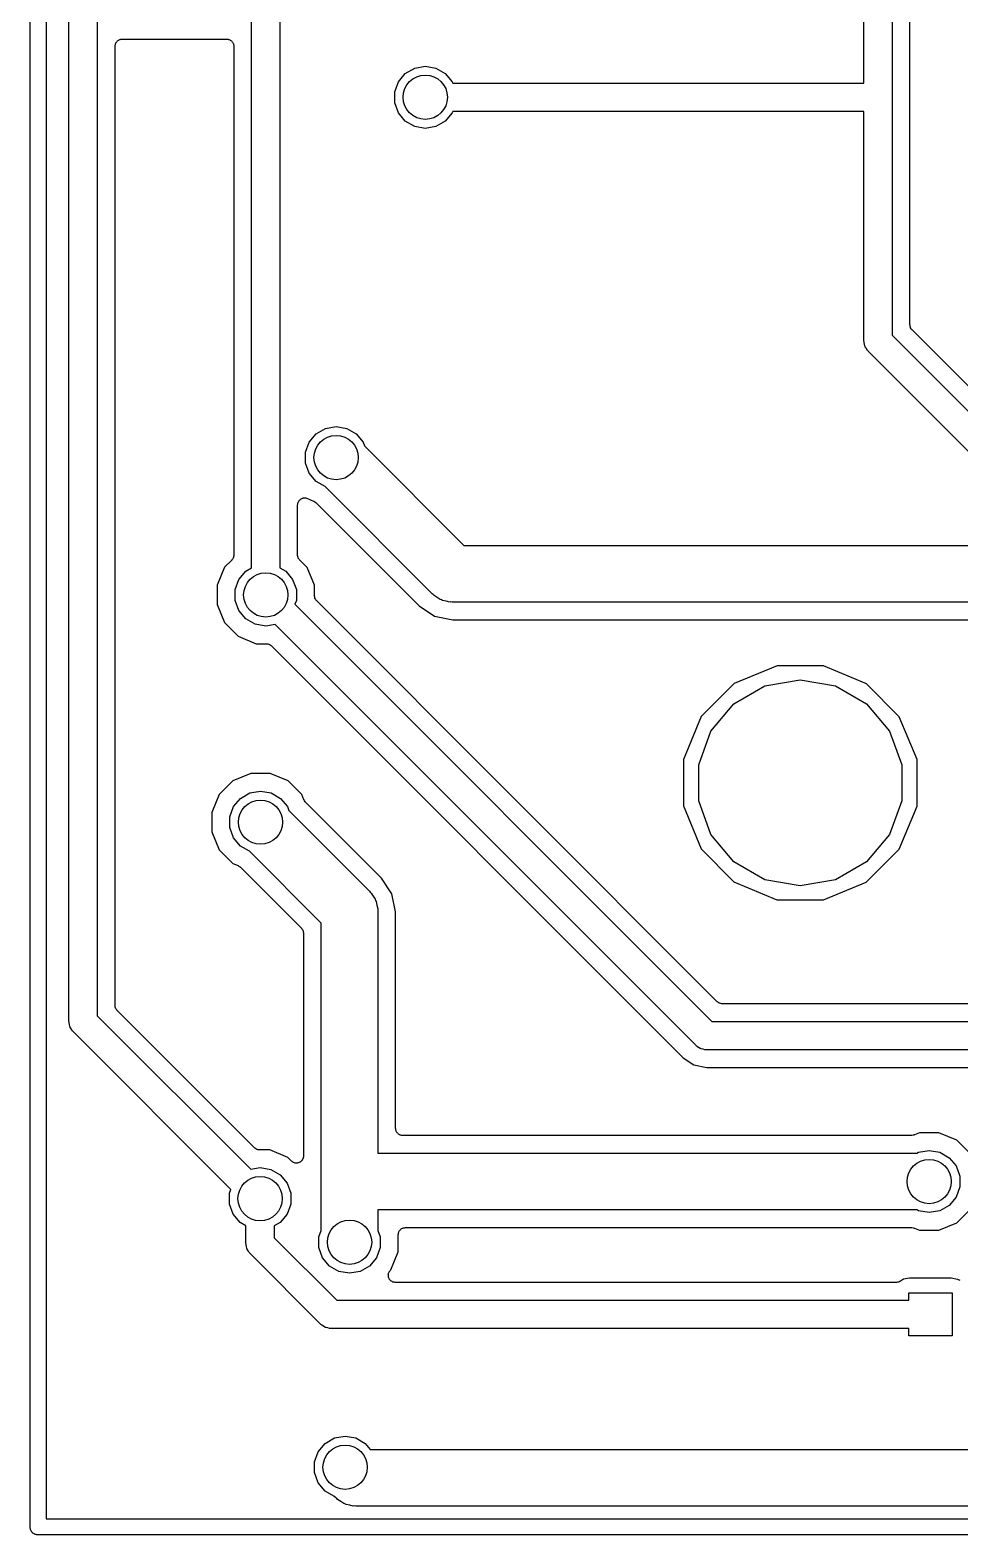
# Model space of a CAD drawing. Extents: x 25.3 to 49.5, y -85 to -25.3.
# Drawn here: x 25.29 to 38.63, y -84.95 to -63.38 of the extents above; entities that cross this region are included whole.
import ezdxf

# ---------------------------------------------------------------- set-up
doc = ezdxf.new("R2010")
doc.units = 0
doc.header["$MEASUREMENT"] = 0
doc.layers.add('BLACK', color=7, linetype='CONTINUOUS')

msp = doc.modelspace()

# ---------------------------------------------------------------- linework, layer by layer
at = {"layer": 'Black'}
for p, q in [((25.2857, -84.836), (25.2857, -25.4)), ((25.5143, -25.5143), (25.5143, -84.7217)), ((25.8441, -77.5908), (25.8441, -62.0105)), ((26.2505, -62.0947), (26.2505, -77.5066)), ((37.2495, -64.1364), (37.2495, -62.1217)), ((37.6559, -62.0375), (37.6559, -67.7511)), ((37.9099, -67.6038), (37.9099, -62.0475)), ((28.4635, -71.0847), (28.4635, -63.246)), ((28.8699, -63.246), (28.8699, -71.0847)), ((26.5045, -63.6086), (26.506, -63.5998)), ((26.5045, -77.3593), (26.5045, -63.6086)), ((26.506, -63.5909), (26.5091, -63.5826)), ((26.506, -63.5998), (26.506, -63.5909)), ((26.5091, -63.5826), (26.5106, -63.5738)), ((26.5106, -63.5738), (26.5151, -63.5661)), ((26.5151, -63.5661), (26.5181, -63.5578)), ((26.5181, -63.5578), (26.5238, -63.551)), ((26.5238, -63.551), (26.5283, -63.5433)), ((26.5283, -63.5433), (26.5351, -63.5375)), ((26.5351, -63.5375), (26.5408, -63.5307)), ((26.5408, -63.5307), (26.5485, -63.5263)), ((26.5485, -63.5263), (26.5553, -63.5206)), ((26.5553, -63.5206), (26.5637, -63.5175)), ((26.5637, -63.5175), (26.5714, -63.5131)), ((26.5714, -63.5131), (26.5801, -63.5115)), ((26.5801, -63.5115), (26.5885, -63.5085)), ((26.5885, -63.5085), (26.5973, -63.5085)), ((26.5973, -63.5085), (26.6061, -63.507)), ((26.6061, -63.507), (28.1079, -63.507)), ((28.1079, -63.507), (28.1167, -63.5085)), ((28.1167, -63.5085), (28.1255, -63.5085)), ((28.1255, -63.5085), (28.1339, -63.5115)), ((28.1339, -63.5115), (28.1426, -63.5131)), ((28.1426, -63.5131), (28.1503, -63.5175)), ((28.1503, -63.5175), (28.1587, -63.5206)), ((28.1587, -63.5206), (28.1655, -63.5263)), ((28.1655, -63.5263), (28.1732, -63.5307)), ((28.1732, -63.5307), (28.1789, -63.5375)), ((28.1789, -63.5375), (28.1857, -63.5433)), ((28.1857, -63.5433), (28.1902, -63.551)), ((28.1902, -63.551), (28.1959, -63.5578)), ((28.1959, -63.5578), (28.1989, -63.5661)), ((28.1989, -63.5661), (28.2034, -63.5738)), ((28.2034, -63.5738), (28.2049, -63.5826)), ((28.2049, -63.5826), (28.208, -63.5909)), ((28.208, -63.5909), (28.208, -63.5998)), ((28.208, -63.5998), (28.2095, -63.6086)), ((28.2095, -63.6086), (28.2095, -70.9021)), ((30.5697, -64.1165), (30.6693, -63.9978)), ((30.6693, -63.9978), (30.8035, -63.9203)), ((30.8035, -63.9203), (30.9561, -63.8934)), ((30.9561, -63.8934), (31.1087, -63.9203)), ((31.1087, -63.9203), (31.2429, -63.9978)), ((31.2429, -63.9978), (31.3425, -64.1165)), ((30.5167, -64.2621), (30.5697, -64.1165)), ((30.5167, -64.4171), (30.5167, -64.2621)), ((31.3425, -64.1165), (31.3498, -64.1364)), ((31.3498, -64.1364), (37.2495, -64.1364)), ((30.5697, -64.5627), (30.5167, -64.4171)), ((30.6693, -64.6814), (30.5697, -64.5627)), ((30.8035, -64.7589), (30.6693, -64.6814)), ((31.2429, -64.6814), (31.1087, -64.7589)), ((31.3425, -64.5627), (31.2429, -64.6814)), ((31.3498, -64.5428), (31.3425, -64.5627)), ((37.2495, -64.5428), (31.3498, -64.5428)), ((37.2495, -67.8353), (37.2495, -64.5428)), ((30.9561, -64.7858), (30.8035, -64.7589)), ((31.1087, -64.7589), (30.9561, -64.7858)), ((37.9107, -67.6082), (37.9099, -67.6038)), ((37.9103, -67.6127), (37.9107, -67.6082)), ((37.9137, -67.6255), (37.9103, -67.6127)), ((37.916, -67.6386), (37.9137, -67.6255)), ((37.9183, -67.6425), (37.916, -67.6386)), ((37.9194, -67.6468), (37.9183, -67.6425)), ((37.927, -67.6576), (37.9194, -67.6468)), ((37.9337, -67.6691), (37.927, -67.6576)), ((37.9371, -67.672), (37.9337, -67.6691)), ((37.9397, -67.6757), (37.9371, -67.672)), ((39.8649, -69.6009), (37.9397, -67.6757)), ((37.2511, -67.8441), (37.2495, -67.8353)), ((37.2503, -67.853), (37.2511, -67.8441)), ((37.2571, -67.8786), (37.2503, -67.853)), ((37.2618, -67.9048), (37.2571, -67.8786)), ((37.2662, -67.9125), (37.2618, -67.9048)), ((37.2685, -67.9212), (37.2662, -67.9125)), ((37.2838, -67.9429), (37.2685, -67.9212)), ((37.297, -67.9659), (37.2838, -67.9429)), ((37.6559, -67.7511), (39.8742, -69.9694)), ((37.3039, -67.9717), (37.297, -67.9659)), ((37.309, -67.979), (37.3039, -67.9717)), ((39.6463, -70.3163), (37.309, -67.979)), ((29.29, -69.2823), (29.3896, -69.1636)), ((29.3896, -69.1636), (29.5238, -69.0861)), ((29.5238, -69.0861), (29.6764, -69.0592)), ((29.6764, -69.0592), (29.829, -69.0861)), ((29.829, -69.0861), (29.9632, -69.1636)), ((29.9632, -69.1636), (30.0628, -69.2823)), ((29.237, -69.4279), (29.29, -69.2823)), ((29.237, -69.5829), (29.237, -69.4279)), ((30.0628, -69.2823), (30.0827, -69.337)), ((30.0827, -69.337), (31.5105, -70.7648)), ((29.29, -69.7285), (29.237, -69.5829)), ((29.3896, -69.8472), (29.29, -69.7285)), ((29.5171, -69.9208), (29.3896, -69.8472)), ((29.1477, -70.1192), (29.1562, -70.112)), ((29.1562, -70.112), (29.1637, -70.1038)), ((29.1637, -70.1038), (29.1696, -70.1008)), ((29.1696, -70.1008), (29.1747, -70.0965)), ((29.1747, -70.0965), (29.1852, -70.0927)), ((29.1852, -70.0927), (29.195, -70.0876)), ((29.195, -70.0876), (29.2016, -70.0867)), ((29.2016, -70.0867), (29.2079, -70.0844)), ((29.2079, -70.0844), (29.219, -70.0844)), ((29.219, -70.0844), (29.23, -70.083)), ((29.23, -70.083), (29.2365, -70.0844)), ((29.2365, -70.0844), (29.2431, -70.0844)), ((29.2431, -70.0844), (29.2536, -70.0883)), ((29.2536, -70.0883), (29.2645, -70.0907)), ((29.2645, -70.0907), (29.354, -70.1279)), ((31.0548, -71.4586), (29.5171, -69.9208)), ((29.1239, -70.1845), (29.1258, -70.1735)), ((29.1239, -70.9021), (29.1239, -70.1845)), ((29.1258, -70.1735), (29.1263, -70.1624)), ((29.1263, -70.1624), (29.1289, -70.1563)), ((29.1289, -70.1563), (29.13, -70.1498)), ((29.13, -70.1498), (29.1356, -70.1401)), ((29.1356, -70.1401), (29.1399, -70.1298)), ((29.1399, -70.1298), (29.1443, -70.1249)), ((29.1443, -70.1249), (29.1477, -70.1192)), ((29.354, -70.1279), (29.3559, -70.129)), ((29.3559, -70.129), (29.358, -70.1296)), ((29.358, -70.1296), (29.3707, -70.1385)), ((29.3707, -70.1385), (29.3838, -70.1468)), ((29.3838, -70.1468), (29.3851, -70.1486)), ((29.3851, -70.1486), (29.3869, -70.1499)), ((29.3869, -70.1499), (30.8682, -71.6311)), ((28.1797, -70.974), (28.0749, -71.0786)), ((28.1823, -70.9703), (28.1797, -70.974)), ((28.1857, -70.9674), (28.1823, -70.9703)), ((28.1923, -70.956), (28.1857, -70.9674)), ((28.1999, -70.9451), (28.1923, -70.956)), ((28.2011, -70.9408), (28.1999, -70.9451)), ((28.2034, -70.9368), (28.2011, -70.9408)), ((28.2057, -70.9238), (28.2034, -70.9368)), ((28.2091, -70.911), (28.2057, -70.9238)), ((28.2095, -70.9021), (28.2087, -70.9065)), ((28.2087, -70.9065), (28.2091, -70.911)), ((29.1247, -70.9064), (29.1239, -70.9021)), ((29.1243, -70.9108), (29.1247, -70.9064)), ((29.1277, -70.9237), (29.1243, -70.9108)), ((29.13, -70.9368), (29.1277, -70.9237)), ((29.1322, -70.9407), (29.13, -70.9368)), ((29.1334, -70.9449), (29.1322, -70.9407)), ((29.141, -70.9558), (29.1334, -70.9449)), ((29.1477, -70.9674), (29.141, -70.9558)), ((29.1511, -70.9702), (29.1477, -70.9674)), ((29.1536, -70.9739), (29.1511, -70.9702)), ((29.2592, -71.0796), (29.1536, -70.9739)), ((31.5105, -70.7648), (42.1431, -70.7648)), ((28.0749, -71.0786), (27.9683, -71.3353)), ((28.2803, -71.2517), (28.3799, -71.133)), ((28.3799, -71.133), (28.4635, -71.0847)), ((28.8699, -71.0847), (28.9535, -71.133)), ((28.9535, -71.133), (29.0531, -71.2517)), ((29.3653, -71.3365), (29.2592, -71.0796)), ((27.9683, -71.3353), (27.9681, -71.6131)), ((28.2273, -71.3973), (28.2803, -71.2517)), ((28.2273, -71.5523), (28.2273, -71.3973)), ((29.0531, -71.2517), (29.1061, -71.3973)), ((29.1061, -71.3973), (29.1061, -71.5523)), ((29.3652, -71.4845), (29.3653, -71.3365)), ((27.9681, -71.6131), (28.0742, -71.87)), ((28.2803, -71.6979), (28.2273, -71.5523)), ((29.1061, -71.5523), (29.0862, -71.607)), ((29.0862, -71.607), (35.0687, -77.5894)), ((29.366, -71.489), (29.3652, -71.4845)), ((29.3656, -71.4935), (29.366, -71.489)), ((29.369, -71.5063), (29.3656, -71.4935)), ((29.3713, -71.5193), (29.369, -71.5063)), ((29.3735, -71.5232), (29.3713, -71.5193)), ((29.3747, -71.5276), (29.3735, -71.5232)), ((29.3823, -71.5384), (29.3747, -71.5276)), ((29.3889, -71.5499), (29.3823, -71.5384)), ((29.3924, -71.5528), (29.3889, -71.5499)), ((29.3949, -71.5565), (29.3924, -71.5528)), ((35.1441, -77.3056), (29.3949, -71.5565)), ((31.0695, -71.4688), (31.0548, -71.4586)), ((31.081, -71.4825), (31.0695, -71.4688)), ((31.127, -71.5091), (31.081, -71.4825)), ((31.1704, -71.5395), (31.127, -71.5091)), ((31.1877, -71.5442), (31.1704, -71.5395)), ((31.2032, -71.5531), (31.1877, -71.5442)), ((31.2555, -71.5623), (31.2032, -71.5531)), ((31.3068, -71.5761), (31.2555, -71.5623)), ((31.3246, -71.5745), (31.3068, -71.5761)), ((31.3422, -71.5776), (31.3246, -71.5745)), ((42.3114, -71.5776), (31.3422, -71.5776)), ((28.3799, -71.8166), (28.2803, -71.6979)), ((28.5141, -71.8941), (28.3799, -71.8166)), ((30.8682, -71.6311), (31.0902, -71.7795)), ((31.0902, -71.7795), (31.3522, -71.8316)), ((31.3522, -71.8316), (39.777, -71.8316)), ((28.0742, -71.87), (28.2705, -72.0666)), ((28.6667, -71.921), (28.5141, -71.8941)), ((28.8017, -71.8972), (28.6667, -71.921)), ((34.8408, -77.9363), (28.8017, -71.8972)), ((28.2705, -72.0666), (28.5271, -72.1732)), ((28.5271, -72.1732), (28.6766, -72.1733)), ((28.6766, -72.1733), (28.681, -72.1741)), ((28.681, -72.1741), (28.6854, -72.1737)), ((28.6854, -72.1737), (28.6983, -72.1771)), ((28.6983, -72.1771), (28.7114, -72.1795)), ((28.7114, -72.1795), (28.7152, -72.1817)), ((28.7152, -72.1817), (28.7195, -72.1828)), ((28.7195, -72.1828), (28.7304, -72.1905)), ((28.7304, -72.1905), (28.7419, -72.1971)), ((28.7419, -72.1971), (28.7448, -72.2005)), ((28.7448, -72.2005), (28.7484, -72.2031)), ((28.7484, -72.2031), (34.6541, -78.1088)), ((36.0027, -72.4913), (35.3863, -72.746)), ((35.8289, -72.7784), (36.3347, -72.6892)), ((36.6696, -72.4919), (36.0027, -72.4913)), ((36.3347, -72.6892), (36.8405, -72.7784)), ((37.2855, -72.7476), (36.6696, -72.4919)), ((35.3863, -72.746), (34.9143, -73.2172)), ((35.3841, -73.0352), (35.8289, -72.7784)), ((36.8405, -72.7784), (37.2853, -73.0352)), ((37.7567, -73.2196), (37.2855, -72.7476)), ((35.054, -73.4286), (35.3841, -73.0352)), ((37.2853, -73.0352), (37.6154, -73.4286)), ((34.9143, -73.2172), (34.6586, -73.8331)), ((38.0114, -73.836), (37.7567, -73.2196)), ((34.8783, -73.9112), (35.054, -73.4286)), ((37.6154, -73.4286), (37.7911, -73.9112)), ((34.6586, -73.8331), (34.658, -74.5)), ((34.8783, -74.4248), (34.8783, -73.9112)), ((37.7911, -73.9112), (37.7911, -74.4248)), ((38.0108, -74.5029), (38.0114, -73.836)), ((28.1968, -74.1398), (28.0002, -74.3361)), ((28.4537, -74.0337), (28.1968, -74.1398)), ((28.7315, -74.0339), (28.4537, -74.0337)), ((28.9882, -74.1405), (28.7315, -74.0339)), ((29.1845, -74.3371), (28.9882, -74.1405)), ((28.0002, -74.3361), (27.8936, -74.5927)), ((28.2056, -74.5092), (28.3052, -74.3905)), ((28.3052, -74.3905), (28.4394, -74.313)), ((28.4394, -74.313), (28.592, -74.2861)), ((28.592, -74.2861), (28.7446, -74.313)), ((28.7446, -74.313), (28.8788, -74.3905)), ((28.8788, -74.3905), (28.9784, -74.5092)), ((29.2146, -74.41), (29.1845, -74.3371)), ((29.2158, -74.4119), (29.2146, -74.41)), ((29.2164, -74.4141), (29.2158, -74.4119)), ((29.2252, -74.4267), (29.2164, -74.4141)), ((29.2335, -74.4397), (29.2252, -74.4267)), ((35.054, -74.9074), (34.8783, -74.4248)), ((37.7911, -74.4248), (37.6154, -74.9074)), ((27.8936, -74.5927), (27.8934, -74.8706)), ((28.1526, -74.6548), (28.2056, -74.5092)), ((28.9784, -74.5092), (28.9983, -74.5639)), ((28.9983, -74.5639), (30.1568, -75.7223)), ((29.2353, -74.4411), (29.2335, -74.4397)), ((29.2366, -74.443), (29.2353, -74.4411)), ((30.3293, -75.5356), (29.2366, -74.443)), ((34.658, -74.5), (34.9127, -75.1164)), ((37.7551, -75.1188), (38.0108, -74.5029)), ((28.1526, -74.8098), (28.1526, -74.6548)), ((28.2056, -74.9554), (28.1526, -74.8098)), ((27.8934, -74.8706), (27.9995, -75.1275)), ((28.3052, -75.0741), (28.2056, -74.9554)), ((28.4327, -75.1477), (28.3052, -75.0741)), ((35.3841, -75.3008), (35.054, -74.9074)), ((37.6154, -74.9074), (37.2853, -75.3008)), ((27.9995, -75.1275), (28.1958, -75.3241)), ((29.463, -76.178), (28.4327, -75.1477)), ((34.9127, -75.1164), (35.3839, -75.5884)), ((37.2831, -75.59), (37.7551, -75.1188)), ((28.1958, -75.3241), (28.2696, -75.3548)), ((28.2696, -75.3548), (28.2715, -75.3559)), ((28.2715, -75.3559), (28.2736, -75.3565)), ((28.2736, -75.3565), (28.2863, -75.3654)), ((28.2863, -75.3654), (28.2994, -75.3737)), ((28.2994, -75.3737), (28.3007, -75.3755)), ((28.3007, -75.3755), (28.3025, -75.3768)), ((28.3025, -75.3768), (29.1792, -76.2535)), ((35.8289, -75.5576), (35.3841, -75.3008)), ((37.2853, -75.3008), (36.8405, -75.5576)), ((30.1568, -75.7223), (30.167, -75.737)), ((30.4777, -75.7577), (30.3293, -75.5356)), ((35.3839, -75.5884), (35.9998, -75.8441)), ((36.3347, -75.6468), (35.8289, -75.5576)), ((36.8405, -75.5576), (36.3347, -75.6468)), ((36.6667, -75.8447), (37.2831, -75.59)), ((30.167, -75.737), (30.1807, -75.7485)), ((30.1807, -75.7485), (30.2073, -75.7945)), ((30.2073, -75.7945), (30.2377, -75.8379)), ((30.2377, -75.8379), (30.2423, -75.8552)), ((30.2423, -75.8552), (30.2513, -75.8707)), ((30.2513, -75.8707), (30.2605, -75.923)), ((30.2605, -75.923), (30.2743, -75.9743)), ((30.5298, -76.0197), (30.4777, -75.7577)), ((35.9998, -75.8441), (36.6667, -75.8447)), ((30.2743, -75.9743), (30.2727, -75.9921)), ((30.2727, -75.9921), (30.2758, -76.0097)), ((30.2758, -76.0097), (30.2758, -79.4776)), ((30.5298, -79.122), (30.5298, -76.0197)), ((29.1792, -76.2535), (29.1818, -76.2571)), ((29.1818, -76.2571), (29.1852, -76.26)), ((29.1852, -76.26), (29.1919, -76.2715)), ((29.1919, -76.2715), (29.1995, -76.2824)), ((29.1995, -76.2824), (29.2006, -76.2867)), ((29.2006, -76.2867), (29.2029, -76.2906)), ((29.2029, -76.2906), (29.2052, -76.3037)), ((29.2052, -76.3037), (29.2086, -76.3165)), ((29.2086, -76.3165), (29.2082, -76.3209)), ((29.2082, -76.3209), (29.209, -76.3253)), ((29.209, -76.3253), (29.209, -79.5193)), ((29.463, -80.5857), (29.463, -76.178)), ((26.5053, -77.3637), (26.5045, -77.3593)), ((26.5049, -77.3682), (26.5053, -77.3637)), ((26.5083, -77.381), (26.5049, -77.3682)), ((26.5106, -77.3941), (26.5083, -77.381)), ((26.5129, -77.398), (26.5106, -77.3941)), ((26.514, -77.4023), (26.5129, -77.398)), ((26.5216, -77.4132), (26.514, -77.4023)), ((26.5283, -77.4246), (26.5216, -77.4132)), ((26.5317, -77.4275), (26.5283, -77.4246)), ((26.5343, -77.4312), (26.5317, -77.4275)), ((28.5045, -79.4014), (26.5343, -77.4312)), ((35.1478, -77.3082), (35.1441, -77.3056)), ((35.1507, -77.3116), (35.1478, -77.3082)), ((35.1621, -77.3183), (35.1507, -77.3116)), ((35.173, -77.3259), (35.1621, -77.3183)), ((35.1773, -77.327), (35.173, -77.3259)), ((35.1812, -77.3293), (35.1773, -77.327)), ((35.1943, -77.3316), (35.1812, -77.3293)), ((35.2071, -77.335), (35.1943, -77.3316)), ((35.2116, -77.3346), (35.2071, -77.335)), ((35.216, -77.3354), (35.2116, -77.3346)), ((39.9427, -77.3354), (35.216, -77.3354)), ((25.8457, -77.5996), (25.8441, -77.5908)), ((25.8449, -77.6085), (25.8457, -77.5996)), ((25.8517, -77.6341), (25.8449, -77.6085)), ((25.8564, -77.6603), (25.8517, -77.6341)), ((25.8608, -77.668), (25.8564, -77.6603)), ((26.2505, -77.5066), (28.4512, -79.7073)), ((35.0687, -77.5894), (40.2475, -77.5894)), ((25.8631, -77.6767), (25.8608, -77.668)), ((25.8784, -77.6984), (25.8631, -77.6767)), ((25.8916, -77.7214), (25.8784, -77.6984)), ((25.8985, -77.7272), (25.8916, -77.7214)), ((25.9036, -77.7345), (25.8985, -77.7272)), ((28.1667, -79.9975), (25.9036, -77.7345)), ((34.8481, -77.9414), (34.8408, -77.9363)), ((34.8539, -77.9483), (34.8481, -77.9414)), ((34.8769, -77.9615), (34.8539, -77.9483)), ((34.8986, -77.9768), (34.8769, -77.9615)), ((34.9073, -77.9791), (34.8986, -77.9768)), ((34.915, -77.9835), (34.9073, -77.9791)), ((34.9412, -77.9882), (34.915, -77.9835)), ((34.9668, -77.995), (34.9412, -77.9882)), ((34.9757, -77.9942), (34.9668, -77.995)), ((34.9845, -77.9958), (34.9757, -77.9942)), ((40.2475, -77.9958), (34.9845, -77.9958)), ((34.6541, -78.1088), (34.8103, -78.2132)), ((34.8103, -78.2132), (34.9945, -78.2498)), ((34.9945, -78.2498), (40.0717, -78.2498)), ((30.5313, -79.1308), (30.5298, -79.122)), ((30.5313, -79.1396), (30.5313, -79.1308)), ((30.5344, -79.148), (30.5313, -79.1396)), ((30.5359, -79.1567), (30.5344, -79.148)), ((30.5404, -79.1644), (30.5359, -79.1567)), ((30.5434, -79.1728), (30.5404, -79.1644)), ((30.5491, -79.1796), (30.5434, -79.1728)), ((30.5536, -79.1873), (30.5491, -79.1796)), ((30.5604, -79.193), (30.5536, -79.1873)), ((30.5661, -79.1998), (30.5604, -79.193)), ((30.5738, -79.2043), (30.5661, -79.1998)), ((30.5806, -79.21), (30.5738, -79.2043)), ((30.589, -79.213), (30.5806, -79.21)), ((30.5967, -79.2175), (30.589, -79.213)), ((30.6054, -79.219), (30.5967, -79.2175)), ((30.6138, -79.2221), (30.6054, -79.219)), ((30.6226, -79.2221), (30.6138, -79.2221)), ((30.6314, -79.2236), (30.6226, -79.2221)), ((37.9339, -79.2236), (30.6314, -79.2236)), ((37.9361, -79.2232), (37.9339, -79.2236)), ((37.9382, -79.2235), (37.9361, -79.2232)), ((37.9534, -79.2202), (37.9382, -79.2235)), ((37.9687, -79.2175), (37.9534, -79.2202)), ((37.9706, -79.2164), (37.9687, -79.2175)), ((37.9727, -79.2159), (37.9706, -79.2164)), ((38.0466, -79.1854), (37.9727, -79.2159)), ((38.3244, -79.1856), (38.0466, -79.1854)), ((38.5811, -79.2922), (38.3244, -79.1856)), ((38.7774, -79.4888), (38.5811, -79.2922)), ((28.5081, -79.404), (28.5045, -79.4014)), ((28.511, -79.4074), (28.5081, -79.404)), ((28.5225, -79.414), (28.511, -79.4074)), ((28.5334, -79.4217), (28.5225, -79.414)), ((28.5377, -79.4228), (28.5334, -79.4217)), ((28.5415, -79.425), (28.5377, -79.4228)), ((28.5546, -79.4274), (28.5415, -79.425)), ((28.5675, -79.4308), (28.5546, -79.4274)), ((28.5719, -79.4304), (28.5675, -79.4308)), ((28.5763, -79.4312), (28.5719, -79.4304)), ((28.7257, -79.4313), (28.5763, -79.4312)), ((28.9824, -79.5379), (28.7257, -79.4313)), ((29.0355, -79.5911), (28.9824, -79.5379)), ((29.0464, -79.5987), (29.0355, -79.5911)), ((29.0566, -79.6073), (29.0464, -79.5987)), ((29.0608, -79.6088), (29.0566, -79.6073)), ((29.1582, -79.6073), (29.1457, -79.6119)), ((29.1616, -79.6045), (29.1582, -79.6073)), ((29.1656, -79.6026), (29.1616, -79.6045)), ((29.175, -79.5932), (29.1656, -79.6026)), ((29.1852, -79.5846), (29.175, -79.5932)), ((29.1874, -79.5808), (29.1852, -79.5846)), ((29.1906, -79.5777), (29.1874, -79.5808)), ((29.1962, -79.5656), (29.1906, -79.5777)), ((29.2029, -79.5541), (29.1962, -79.5656)), ((29.2036, -79.5497), (29.2029, -79.5541)), ((29.2055, -79.5457), (29.2036, -79.5497)), ((29.2067, -79.5324), (29.2055, -79.5457)), ((29.209, -79.5193), (29.2067, -79.5324)), ((30.2758, -79.4776), (38.01, -79.4776)), ((38.01, -79.4776), (38.0323, -79.4647)), ((38.0323, -79.4647), (38.1849, -79.4378)), ((38.1849, -79.4378), (38.3375, -79.4647)), ((38.3375, -79.4647), (38.4717, -79.5422)), ((38.4717, -79.5422), (38.5713, -79.6609)), ((28.4512, -79.7073), (28.5862, -79.6835)), ((28.5862, -79.6835), (28.7388, -79.7104)), ((28.7388, -79.7104), (28.873, -79.7879)), ((28.873, -79.7879), (28.9726, -79.9066)), ((29.0644, -79.6114), (29.0608, -79.6088)), ((29.0772, -79.6148), (29.0644, -79.6114)), ((29.0898, -79.6194), (29.0772, -79.6148)), ((29.0942, -79.6194), (29.0898, -79.6194)), ((29.0985, -79.6205), (29.0942, -79.6194)), ((29.1117, -79.6194), (29.0985, -79.6205)), ((29.125, -79.6194), (29.1117, -79.6194)), ((29.1292, -79.6179), (29.125, -79.6194)), ((29.1336, -79.6175), (29.1292, -79.6179)), ((29.1457, -79.6119), (29.1336, -79.6175)), ((38.5713, -79.6609), (38.6243, -79.8065)), ((38.6243, -79.8065), (38.6243, -79.9615)), ((28.1468, -80.0522), (28.1667, -79.9975)), ((28.9726, -79.9066), (29.0256, -80.0522)), ((38.6243, -79.9615), (38.5713, -80.1071)), ((28.1468, -80.2072), (28.1468, -80.0522)), ((28.1998, -80.3528), (28.1468, -80.2072)), ((29.0256, -80.2072), (28.9726, -80.3528)), ((29.0256, -80.0522), (29.0256, -80.2072)), ((38.4717, -80.2258), (38.3375, -80.3033)), ((38.5713, -80.1071), (38.4717, -80.2258)), ((28.2994, -80.4715), (28.1998, -80.3528)), ((28.9726, -80.3528), (28.873, -80.4715)), ((38.01, -80.2904), (30.2758, -80.2904)), ((30.2758, -80.2904), (30.2758, -80.5857)), ((38.0323, -80.3033), (38.01, -80.2904)), ((38.1849, -80.3302), (38.0323, -80.3033)), ((38.3375, -80.3033), (38.1849, -80.3302)), ((38.5801, -80.4765), (38.7767, -80.2802)), ((28.383, -80.5198), (28.2994, -80.4715)), ((28.383, -80.7733), (28.383, -80.5198)), ((28.873, -80.4715), (28.7894, -80.5198)), ((28.7894, -80.5198), (28.7894, -80.6891)), ((29.43, -80.6764), (29.463, -80.5857)), ((29.43, -80.8314), (29.43, -80.6764)), ((30.2758, -80.5857), (30.3088, -80.6764)), ((30.3088, -80.6764), (30.3088, -80.8314)), ((30.5678, -80.8934), (30.568, -80.6459)), ((30.568, -80.6459), (30.5695, -80.6372)), ((30.5695, -80.6284), (30.5726, -80.62)), ((30.5695, -80.6372), (30.5695, -80.6284)), ((30.5726, -80.62), (30.5742, -80.6112)), ((30.5742, -80.6112), (30.5786, -80.6035)), ((30.5786, -80.6035), (30.5816, -80.5952)), ((30.5816, -80.5952), (30.5873, -80.5884)), ((30.5873, -80.5884), (30.5918, -80.5806)), ((30.5918, -80.5806), (30.5986, -80.5749)), ((30.5986, -80.5749), (30.6043, -80.5682)), ((30.6043, -80.5682), (30.612, -80.5637)), ((30.612, -80.5637), (30.6189, -80.558)), ((30.6189, -80.558), (30.6272, -80.555)), ((30.6272, -80.555), (30.6348, -80.5505)), ((30.6348, -80.5505), (30.6436, -80.549)), ((30.6436, -80.549), (30.652, -80.5459)), ((30.652, -80.5459), (30.6609, -80.5459)), ((30.6609, -80.5459), (30.6696, -80.5444)), ((30.6696, -80.5444), (37.9336, -80.5444)), ((37.9336, -80.5444), (37.9359, -80.5448)), ((37.9359, -80.5448), (37.9382, -80.5445)), ((37.9382, -80.5445), (37.9532, -80.5479)), ((37.9532, -80.5479), (37.9684, -80.5505)), ((37.9684, -80.5505), (37.9704, -80.5517)), ((37.9704, -80.5517), (37.9726, -80.5522)), ((37.9726, -80.5522), (38.0453, -80.5824)), ((38.0453, -80.5824), (38.3232, -80.5826)), ((38.3232, -80.5826), (38.5801, -80.4765)), ((28.3846, -80.7821), (28.383, -80.7733)), ((28.3838, -80.791), (28.3846, -80.7821)), ((28.3906, -80.8166), (28.3838, -80.791)), ((28.3953, -80.8428), (28.3906, -80.8166)), ((28.3997, -80.8505), (28.3953, -80.8428)), ((28.402, -80.8592), (28.3997, -80.8505)), ((28.4173, -80.8809), (28.402, -80.8592)), ((28.4305, -80.9039), (28.4173, -80.8809)), ((28.7894, -80.6891), (29.6851, -81.5848)), ((29.483, -80.977), (29.43, -80.8314)), ((30.3088, -80.8314), (30.2558, -80.977)), ((30.4612, -81.1501), (30.5678, -80.8934)), ((28.4374, -80.9097), (28.4305, -80.9039)), ((28.4425, -80.917), (28.4374, -80.9097)), ((29.4572, -81.9317), (28.4425, -80.917)), ((29.5826, -81.0957), (29.483, -80.977)), ((29.7168, -81.1732), (29.5826, -81.0957)), ((30.1562, -81.0957), (30.022, -81.1732)), ((30.2558, -80.977), (30.1562, -81.0957)), ((29.8694, -81.2001), (29.7168, -81.1732)), ((30.022, -81.1732), (29.8694, -81.2001)), ((30.4246, -81.2203), (30.4257, -81.216)), ((30.4257, -81.2335), (30.4246, -81.2203)), ((30.4257, -81.2116), (30.4303, -81.199)), ((30.4257, -81.216), (30.4257, -81.2116)), ((30.4257, -81.2468), (30.4257, -81.2335)), ((30.4272, -81.251), (30.4257, -81.2468)), ((30.4276, -81.2554), (30.4272, -81.251)), ((30.4332, -81.2675), (30.4276, -81.2554)), ((30.4303, -81.199), (30.4337, -81.1862)), ((30.4378, -81.28), (30.4332, -81.2675)), ((30.4337, -81.1862), (30.4363, -81.1826)), ((30.4363, -81.1826), (30.4378, -81.1784)), ((30.4378, -81.1784), (30.4463, -81.1682)), ((30.4406, -81.2834), (30.4378, -81.28)), ((30.4425, -81.2874), (30.4406, -81.2834)), ((30.4519, -81.2968), (30.4425, -81.2874)), ((30.4463, -81.1682), (30.454, -81.1573)), ((30.4605, -81.307), (30.4519, -81.2968)), ((30.454, -81.1573), (30.4612, -81.1501)), ((30.4643, -81.3092), (30.4605, -81.307)), ((30.4674, -81.3124), (30.4643, -81.3092)), ((30.4795, -81.318), (30.4674, -81.3124)), ((30.491, -81.3247), (30.4795, -81.318)), ((30.4954, -81.3254), (30.491, -81.3247)), ((30.4994, -81.3273), (30.4954, -81.3254)), ((30.5127, -81.3285), (30.4994, -81.3273)), ((30.5258, -81.3308), (30.5127, -81.3285)), ((37.7169, -81.3308), (30.5258, -81.3308)), ((37.7285, -81.3288), (37.7169, -81.3308)), ((37.7403, -81.3281), (37.7285, -81.3288)), ((37.7458, -81.3257), (37.7403, -81.3281)), ((37.7516, -81.3247), (37.7458, -81.3257)), ((37.7618, -81.3188), (37.7516, -81.3247)), ((37.7727, -81.3141), (37.7618, -81.3188)), ((37.8157, -81.2858), (37.7727, -81.3141)), ((37.9027, -81.2689), (37.8157, -81.2858)), ((38.5026, -81.2689), (37.9027, -81.2689)), ((38.5926, -81.287), (38.5026, -81.2689)), ((38.596, -81.2893), (38.5926, -81.287)), ((38.6019, -81.2919), (38.596, -81.2893)), ((38.6071, -81.2958), (38.6019, -81.2919)), ((38.6179, -81.2991), (38.6071, -81.2958)), ((38.6282, -81.3036), (38.6179, -81.2991)), ((37.8929, -81.5848), (37.8929, -81.4781)), ((37.8929, -81.4781), (38.5127, -81.4781)), ((38.5127, -81.4781), (38.5127, -82.0979)), ((29.6851, -81.5848), (37.8929, -81.5848)), ((29.4645, -81.9368), (29.4572, -81.9317)), ((29.4703, -81.9437), (29.4645, -81.9368)), ((29.4933, -81.9569), (29.4703, -81.9437)), ((29.515, -81.9722), (29.4933, -81.9569)), ((29.5237, -81.9745), (29.515, -81.9722)), ((29.5314, -81.9789), (29.5237, -81.9745)), ((29.5575, -81.9836), (29.5314, -81.9789)), ((29.5832, -81.9904), (29.5575, -81.9836)), ((29.5921, -81.9896), (29.5832, -81.9904)), ((29.6009, -81.9912), (29.5921, -81.9896)), ((37.8929, -81.9912), (29.6009, -81.9912)), ((37.8929, -82.0979), (37.8929, -81.9912)), ((38.5127, -82.0979), (37.8929, -82.0979)), ((29.419, -83.757), (29.5186, -83.6383)), ((29.5186, -83.6383), (29.6528, -83.5608)), ((29.6528, -83.5608), (29.8054, -83.5339)), ((29.8054, -83.5339), (29.958, -83.5608)), ((29.958, -83.5608), (30.0922, -83.6383)), ((30.0922, -83.6383), (30.1659, -83.7261)), ((29.366, -83.9026), (29.419, -83.757)), ((29.366, -84.0576), (29.366, -83.9026)), ((30.1659, -83.7261), (41.2331, -83.7261)), ((29.419, -84.2032), (29.366, -84.0576)), ((29.5186, -84.3219), (29.419, -84.2032)), ((29.6461, -84.3955), (29.5186, -84.3219)), ((29.6704, -84.4199), (29.6461, -84.3955)), ((29.6851, -84.4301), (29.6704, -84.4199)), ((29.6966, -84.4438), (29.6851, -84.4301)), ((29.7426, -84.4704), (29.6966, -84.4438)), ((29.786, -84.5008), (29.7426, -84.4704)), ((29.8033, -84.5054), (29.786, -84.5008)), ((29.8188, -84.5144), (29.8033, -84.5054)), ((29.8711, -84.5236), (29.8188, -84.5144)), ((29.9224, -84.5374), (29.8711, -84.5236)), ((29.9402, -84.5358), (29.9224, -84.5374)), ((29.9578, -84.5389), (29.9402, -84.5358)), ((41.4014, -84.5389), (29.9578, -84.5389)), ((25.5143, -84.7217), (49.2506, -84.7217)), ((25.2874, -84.8458), (25.2857, -84.836)), ((25.2874, -84.8558), (25.2874, -84.8458)), ((25.2909, -84.8652), (25.2874, -84.8558)), ((25.2926, -84.8751), (25.2909, -84.8652)), ((25.2976, -84.8838), (25.2926, -84.8751)), ((25.301, -84.8931), (25.2976, -84.8838)), ((25.3074, -84.9008), (25.301, -84.8931)), ((25.3124, -84.9095), (25.3074, -84.9008)), ((25.3201, -84.9159), (25.3124, -84.9095)), ((25.3265, -84.9236), (25.3201, -84.9159)), ((25.3352, -84.9286), (25.3265, -84.9236)), ((25.3428, -84.935), (25.3352, -84.9286)), ((25.3522, -84.9384), (25.3428, -84.935)), ((25.3609, -84.9434), (25.3522, -84.9384)), ((25.3708, -84.9451), (25.3609, -84.9434)), ((25.3802, -84.9486), (25.3708, -84.9451)), ((25.3902, -84.9486), (25.3802, -84.9486)), ((25.4, -84.9503), (25.3902, -84.9486)), ((49.3649, -84.9503), (25.4, -84.9503))]:
    msp.add_line(p, q, dxfattribs=at)
for centre in [(30.9561, -64.3396), (29.6764, -69.5054), (28.6667, -71.4748), (28.592, -74.7323), (38.1849, -79.884), (28.5862, -80.1297), (29.8694, -80.7539), (29.8054, -83.9801)]:
    msp.add_circle(centre, 0.3175, dxfattribs=at)

doc.saveas('drawing.dxf')
